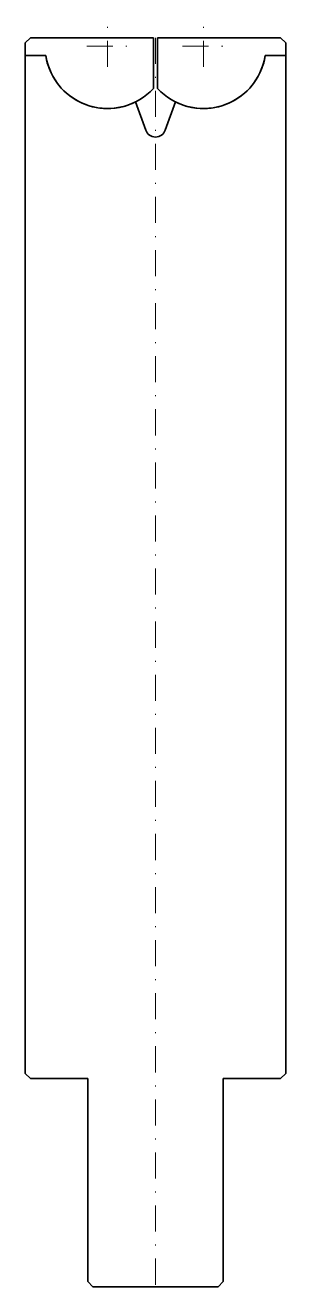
# Model space of a CAD drawing. Header units: millimetres. Extents: x -13 to 12, y -120 to 1.
import ezdxf

# ---------------------------------------------------------------- set-up
doc = ezdxf.new("R2010")
doc.units = ezdxf.units.MM
doc.header["$LTSCALE"] = 5
doc.linetypes.add('AUSGEZOGEN', pattern=[0])
doc.linetypes.add('DASHDOT', pattern=[1, 0.5, -0.25, 0, -0.25])
doc.layers.add('2', color=7, linetype='Continuous')

msp = doc.modelspace()

# ---------------------------------------------------------------- linework, layer by layer
at = {"layer": '2', "color": 7, "linetype": 'AUSGEZOGEN', "lineweight": 35}
for p, q in [((-12.5, -0.5), (-12, 0)), ((-12, 0), (-0.2, 0)), ((-0.2, 0), (-0.2, -4.88)), ((12, 0), (0.2, 0)), ((0.2, 0), (0.2, -4.88)), ((12.5, -0.5), (12, 0)), ((-12.5, -99.5), (-12.5, -0.5)), ((12.5, -99.5), (12.5, -0.5)), ((-12.5, -1.7), (-10.53, -1.7)), ((12.5, -1.7), (10.53, -1.7)), ((-1.93, -6.17), (-0.94, -8.89)), ((1.93, -6.17), (0.94, -8.89)), ((-12.5, -99.5), (-12, -100)), ((-6.5, -100), (-12, -100)), ((-6.5, -100), (-6.5, -119.5)), ((6.5, -100), (6.5, -119.5)), ((12, -100), (6.5, -100)), ((12.5, -99.5), (12, -100)), ((-6, -120), (-6.5, -119.5)), ((6.5, -119.5), (6, -120)), ((6, -120), (-6, -120))]:
    msp.add_line(p, q, dxfattribs=at)
at = {"layer": '2', "color": 7, "linetype": 'DASHDOT', "lineweight": 18}
for p, q in [((-4.6, -2.8), (-4.6, 1.2)), ((0, 0), (0, -120)), ((4.6, -2.8), (4.6, 1.2)), ((-6.6, -0.8), (-2.6, -0.8)), ((2.6, -0.8), (6.6, -0.8))]:
    msp.add_line(p, q, dxfattribs=at)
at = {"layer": '2', "color": 7, "linetype": 'AUSGEZOGEN', "lineweight": 35}
for centre, radius, start, end in [((-4.6, -0.8), 6, 188.6269, 317.1666), ((-4.6, -0.8), 6, 188.6269, 296.4468), ((4.6, -0.8), 6, 222.8334, 351.3731), ((4.6, -0.8), 6, 243.5532, 351.3731), ((0, -8.54), 1, 200, 340)]:
    msp.add_arc(centre, radius, start, end, dxfattribs=at)

doc.saveas('drawing.dxf')
